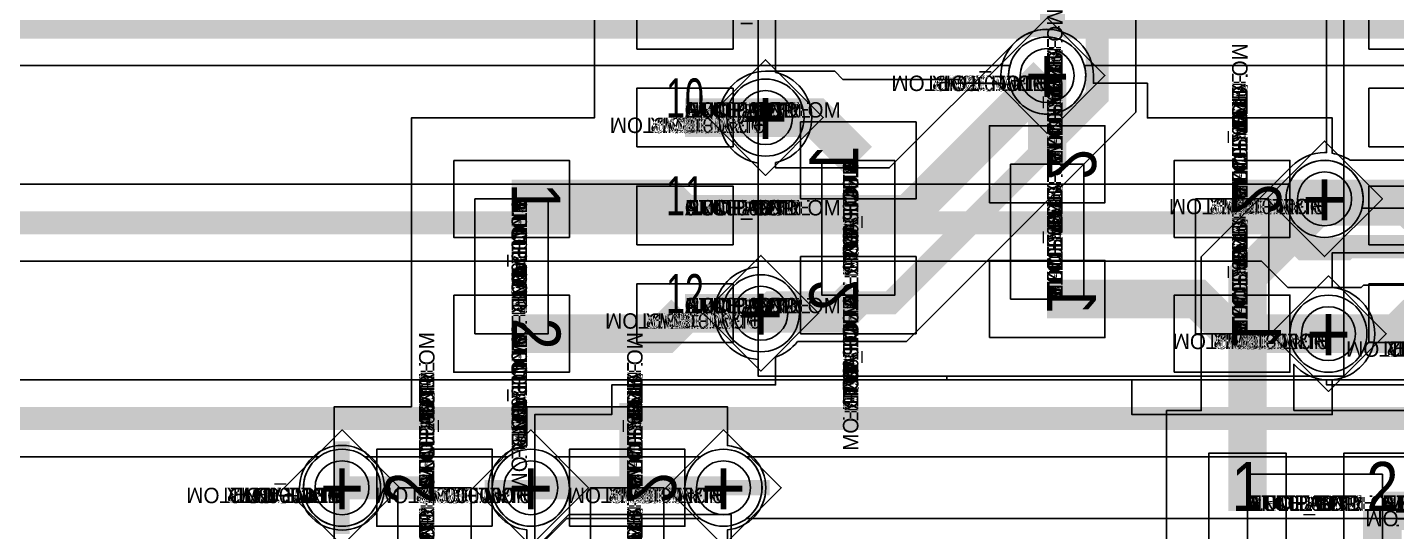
# Model space of a CAD drawing. Extents: x 0 to 323, y 0 to 320.
# Drawn here: x 19.28 to 37.05, y 181.44 to 187.98 of the extents above; entities that cross this region are included whole.
import ezdxf
from ezdxf.enums import TextEntityAlignment as Align

# ---------------------------------------------------------------- set-up
doc = ezdxf.new("R2010")
doc.units = 0
doc.header["$MEASUREMENT"] = 0
doc.layers.get('0').update_dxf_attribs({"linetype": 'CONTINUOUS'})
for name, color, linetype in [('CDN_FIGURES', 7, 'CONTINUOUS'), ('ETCH_BOTTOM', 7, 'CONTINUOUS'), ('ETCH_GND', 3, 'CONTINUOUS'), ('ETCH_INT1', 4, 'CONTINUOUS'), ('ETCH_INT2', 5, 'CONTINUOUS'), ('ETCH_PWR', 6, 'CONTINUOUS'), ('ETCH_TOP', 2, 'CONTINUOUS'), ('MANUFACTURING_NCLEGEND-1-6', 8, 'CONTINUOUS'), ('PACKAGE_GEOMETRY_ASSEMBLY_TOP', 11, 'CONTINUOUS'), ('PACKAGE_GEOMETRY_PIN_NUMBER', 9, 'CONTINUOUS')]:
    doc.layers.add(name, color=color, linetype=linetype)

# ---------------------------------------------------------------- blocks, each defined once
blk = doc.blocks.new('PAD_INFO')
for tag in ['SHAPE_TYPE', 'PAD_HEIGHT', 'PAD_LAYER', 'PAD_TYPE', 'PAD_WIDTH']:
    blk.add_attdef(tag, (0, 0), '', height=0.2)
at = {"flags": 2}
blk.add_attdef('CDN_TYPE', (0, 0), '', height=0.2, dxfattribs=at)
blk = doc.blocks.new('DRILL_INFO')
at = {"flags": 2}
blk.add_attdef('CDN_TYPE', (0, 0), '', height=0.2, dxfattribs=at)
for tag in ['FSHAPE', 'FCHAR', 'DRILL_HEIGHT', 'DIAMETER', 'PLATED', 'DRILL_WIDTH']:
    blk.add_attdef(tag, (0, 0), '', height=0.2)
blk = doc.blocks.new('VIA0700X0300')
at = {"layer": 'ETCH_BOTTOM'}
blk.add_circle((0, 0), 0.35, dxfattribs=at)
at = {"layer": 'ETCH_GND'}
blk.add_circle((0, 0), 0.35, dxfattribs=at)
at = {"layer": 'ETCH_INT1'}
blk.add_circle((0, 0), 0.35, dxfattribs=at)
at = {"layer": 'ETCH_INT2'}
blk.add_circle((0, 0), 0.35, dxfattribs=at)
at = {"layer": 'ETCH_PWR'}
blk.add_circle((0, 0), 0.35, dxfattribs=at)
at = {"layer": 'ETCH_TOP'}
blk.add_circle((0, 0), 0.35, dxfattribs=at)
ref = blk.add_blockref('PAD_INFO', (0, 0))
ref.add_attrib('PAD_LAYER', 'ETCH_TOP', (0, 0), dxfattribs={"height": 0.2})
ref.add_attrib('SHAPE_TYPE', 'NULL', (0, 0), dxfattribs={"height": 0.2})
ref.add_attrib('PAD_TYPE', 'ANTIPAD', (0, 0), dxfattribs={"height": 0.2})
ref.add_attrib('PAD_WIDTH', '0.000000', (0, 0), dxfattribs={"height": 0.2})
ref.add_attrib('PAD_HEIGHT', '0.000000', (0, 0), dxfattribs={"height": 0.2})
ref = blk.add_blockref('PAD_INFO', (0, 0))
ref.add_attrib('PAD_LAYER', 'ETCH_GND', (0, 0), dxfattribs={"height": 0.2})
ref.add_attrib('SHAPE_TYPE', 'NULL', (0, 0), dxfattribs={"height": 0.2})
ref.add_attrib('PAD_TYPE', 'ANTIPAD', (0, 0), dxfattribs={"height": 0.2})
ref.add_attrib('PAD_WIDTH', '0.000000', (0, 0), dxfattribs={"height": 0.2})
ref.add_attrib('PAD_HEIGHT', '0.000000', (0, 0), dxfattribs={"height": 0.2})
ref = blk.add_blockref('PAD_INFO', (0, 0))
ref.add_attrib('PAD_LAYER', 'ETCH_INT1', (0, 0), dxfattribs={"height": 0.2})
ref.add_attrib('SHAPE_TYPE', 'NULL', (0, 0), dxfattribs={"height": 0.2})
ref.add_attrib('PAD_TYPE', 'ANTIPAD', (0, 0), dxfattribs={"height": 0.2})
ref.add_attrib('PAD_WIDTH', '0.000000', (0, 0), dxfattribs={"height": 0.2})
ref.add_attrib('PAD_HEIGHT', '0.000000', (0, 0), dxfattribs={"height": 0.2})
ref = blk.add_blockref('PAD_INFO', (0, 0))
ref.add_attrib('PAD_LAYER', 'ETCH_INT2', (0, 0), dxfattribs={"height": 0.2})
ref.add_attrib('SHAPE_TYPE', 'NULL', (0, 0), dxfattribs={"height": 0.2})
ref.add_attrib('PAD_TYPE', 'ANTIPAD', (0, 0), dxfattribs={"height": 0.2})
ref.add_attrib('PAD_WIDTH', '0.000000', (0, 0), dxfattribs={"height": 0.2})
ref.add_attrib('PAD_HEIGHT', '0.000000', (0, 0), dxfattribs={"height": 0.2})
ref = blk.add_blockref('PAD_INFO', (0, 0))
ref.add_attrib('PAD_LAYER', 'ETCH_PWR', (0, 0), dxfattribs={"height": 0.2})
ref.add_attrib('SHAPE_TYPE', 'NULL', (0, 0), dxfattribs={"height": 0.2})
ref.add_attrib('PAD_TYPE', 'ANTIPAD', (0, 0), dxfattribs={"height": 0.2})
ref.add_attrib('PAD_WIDTH', '0.000000', (0, 0), dxfattribs={"height": 0.2})
ref.add_attrib('PAD_HEIGHT', '0.000000', (0, 0), dxfattribs={"height": 0.2})
ref = blk.add_blockref('PAD_INFO', (0, 0))
ref.add_attrib('PAD_LAYER', 'ETCH_BOTTOM', (0, 0), dxfattribs={"height": 0.2})
ref.add_attrib('SHAPE_TYPE', 'NULL', (0, 0), dxfattribs={"height": 0.2})
ref.add_attrib('PAD_TYPE', 'ANTIPAD', (0, 0), dxfattribs={"height": 0.2})
ref.add_attrib('PAD_WIDTH', '0.000000', (0, 0), dxfattribs={"height": 0.2})
ref.add_attrib('PAD_HEIGHT', '0.000000', (0, 0), dxfattribs={"height": 0.2})
ref = blk.add_blockref('PAD_INFO', (0, 0))
ref.add_attrib('PAD_LAYER', 'ETCH_TOP', (0, 0), dxfattribs={"height": 0.2})
ref.add_attrib('SHAPE_TYPE', 'NULL', (0, 0), dxfattribs={"height": 0.2})
ref.add_attrib('PAD_TYPE', 'THERMAL', (0, 0), dxfattribs={"height": 0.2})
ref.add_attrib('PAD_WIDTH', '0.000000', (0, 0), dxfattribs={"height": 0.2})
ref.add_attrib('PAD_HEIGHT', '0.000000', (0, 0), dxfattribs={"height": 0.2})
ref = blk.add_blockref('PAD_INFO', (0, 0))
ref.add_attrib('PAD_LAYER', 'ETCH_GND', (0, 0), dxfattribs={"height": 0.2})
ref.add_attrib('SHAPE_TYPE', 'NULL', (0, 0), dxfattribs={"height": 0.2})
ref.add_attrib('PAD_TYPE', 'THERMAL', (0, 0), dxfattribs={"height": 0.2})
ref.add_attrib('PAD_WIDTH', '0.000000', (0, 0), dxfattribs={"height": 0.2})
ref.add_attrib('PAD_HEIGHT', '0.000000', (0, 0), dxfattribs={"height": 0.2})
ref = blk.add_blockref('PAD_INFO', (0, 0))
ref.add_attrib('PAD_LAYER', 'ETCH_INT1', (0, 0), dxfattribs={"height": 0.2})
ref.add_attrib('SHAPE_TYPE', 'NULL', (0, 0), dxfattribs={"height": 0.2})
ref.add_attrib('PAD_TYPE', 'THERMAL', (0, 0), dxfattribs={"height": 0.2})
ref.add_attrib('PAD_WIDTH', '0.000000', (0, 0), dxfattribs={"height": 0.2})
ref.add_attrib('PAD_HEIGHT', '0.000000', (0, 0), dxfattribs={"height": 0.2})
ref = blk.add_blockref('PAD_INFO', (0, 0))
ref.add_attrib('PAD_LAYER', 'ETCH_INT2', (0, 0), dxfattribs={"height": 0.2})
ref.add_attrib('SHAPE_TYPE', 'NULL', (0, 0), dxfattribs={"height": 0.2})
ref.add_attrib('PAD_TYPE', 'THERMAL', (0, 0), dxfattribs={"height": 0.2})
ref.add_attrib('PAD_WIDTH', '0.000000', (0, 0), dxfattribs={"height": 0.2})
ref.add_attrib('PAD_HEIGHT', '0.000000', (0, 0), dxfattribs={"height": 0.2})
ref = blk.add_blockref('PAD_INFO', (0, 0))
ref.add_attrib('PAD_LAYER', 'ETCH_PWR', (0, 0), dxfattribs={"height": 0.2})
ref.add_attrib('SHAPE_TYPE', 'NULL', (0, 0), dxfattribs={"height": 0.2})
ref.add_attrib('PAD_TYPE', 'THERMAL', (0, 0), dxfattribs={"height": 0.2})
ref.add_attrib('PAD_WIDTH', '0.000000', (0, 0), dxfattribs={"height": 0.2})
ref.add_attrib('PAD_HEIGHT', '0.000000', (0, 0), dxfattribs={"height": 0.2})
ref = blk.add_blockref('PAD_INFO', (0, 0))
ref.add_attrib('PAD_LAYER', 'ETCH_BOTTOM', (0, 0), dxfattribs={"height": 0.2})
ref.add_attrib('SHAPE_TYPE', 'NULL', (0, 0), dxfattribs={"height": 0.2})
ref.add_attrib('PAD_TYPE', 'THERMAL', (0, 0), dxfattribs={"height": 0.2})
ref.add_attrib('PAD_WIDTH', '0.000000', (0, 0), dxfattribs={"height": 0.2})
ref.add_attrib('PAD_HEIGHT', '0.000000', (0, 0), dxfattribs={"height": 0.2})
ref = blk.add_blockref('PAD_INFO', (0, 0))
ref.add_attrib('PAD_LAYER', 'ETCH_TOP', (0, 0), dxfattribs={"height": 0.2})
ref.add_attrib('SHAPE_TYPE', 'CIRCLE', (0, 0), dxfattribs={"height": 0.2})
ref.add_attrib('PAD_TYPE', 'REGULAR', (0, 0), dxfattribs={"height": 0.2})
ref.add_attrib('PAD_WIDTH', '0.700000', (0, 0), dxfattribs={"height": 0.2})
ref.add_attrib('PAD_HEIGHT', '0.700000', (0, 0), dxfattribs={"height": 0.2})
ref = blk.add_blockref('PAD_INFO', (0, 0))
ref.add_attrib('PAD_LAYER', 'ETCH_GND', (0, 0), dxfattribs={"height": 0.2})
ref.add_attrib('SHAPE_TYPE', 'CIRCLE', (0, 0), dxfattribs={"height": 0.2})
ref.add_attrib('PAD_TYPE', 'REGULAR', (0, 0), dxfattribs={"height": 0.2})
ref.add_attrib('PAD_WIDTH', '0.700000', (0, 0), dxfattribs={"height": 0.2})
ref.add_attrib('PAD_HEIGHT', '0.700000', (0, 0), dxfattribs={"height": 0.2})
ref = blk.add_blockref('PAD_INFO', (0, 0))
ref.add_attrib('PAD_LAYER', 'ETCH_INT1', (0, 0), dxfattribs={"height": 0.2})
ref.add_attrib('SHAPE_TYPE', 'CIRCLE', (0, 0), dxfattribs={"height": 0.2})
ref.add_attrib('PAD_TYPE', 'REGULAR', (0, 0), dxfattribs={"height": 0.2})
ref.add_attrib('PAD_WIDTH', '0.700000', (0, 0), dxfattribs={"height": 0.2})
ref.add_attrib('PAD_HEIGHT', '0.700000', (0, 0), dxfattribs={"height": 0.2})
ref = blk.add_blockref('PAD_INFO', (0, 0))
ref.add_attrib('PAD_LAYER', 'ETCH_INT2', (0, 0), dxfattribs={"height": 0.2})
ref.add_attrib('SHAPE_TYPE', 'CIRCLE', (0, 0), dxfattribs={"height": 0.2})
ref.add_attrib('PAD_TYPE', 'REGULAR', (0, 0), dxfattribs={"height": 0.2})
ref.add_attrib('PAD_WIDTH', '0.700000', (0, 0), dxfattribs={"height": 0.2})
ref.add_attrib('PAD_HEIGHT', '0.700000', (0, 0), dxfattribs={"height": 0.2})
ref = blk.add_blockref('PAD_INFO', (0, 0))
ref.add_attrib('PAD_LAYER', 'ETCH_PWR', (0, 0), dxfattribs={"height": 0.2})
ref.add_attrib('SHAPE_TYPE', 'CIRCLE', (0, 0), dxfattribs={"height": 0.2})
ref.add_attrib('PAD_TYPE', 'REGULAR', (0, 0), dxfattribs={"height": 0.2})
ref.add_attrib('PAD_WIDTH', '0.700000', (0, 0), dxfattribs={"height": 0.2})
ref.add_attrib('PAD_HEIGHT', '0.700000', (0, 0), dxfattribs={"height": 0.2})
ref = blk.add_blockref('PAD_INFO', (0, 0))
ref.add_attrib('PAD_LAYER', 'ETCH_BOTTOM', (0, 0), dxfattribs={"height": 0.2})
ref.add_attrib('SHAPE_TYPE', 'CIRCLE', (0, 0), dxfattribs={"height": 0.2})
ref.add_attrib('PAD_TYPE', 'REGULAR', (0, 0), dxfattribs={"height": 0.2})
ref.add_attrib('PAD_WIDTH', '0.700000', (0, 0), dxfattribs={"height": 0.2})
ref.add_attrib('PAD_HEIGHT', '0.700000', (0, 0), dxfattribs={"height": 0.2})
ref = blk.add_blockref('DRILL_INFO', (0, 0))
ref.add_attrib('DIAMETER', '0.300000', (0, 0), dxfattribs={"height": 0.2})
ref.add_attrib('PLATED', 'PLATED', (0, 0), dxfattribs={"height": 0.2})
ref.add_attrib('FSHAPE', 'DIAMOND', (0, 0), dxfattribs={"height": 0.2})
ref.add_attrib('FCHAR', '+', (0, 0), dxfattribs={"height": 0.2})
ref.add_attrib('DRILL_WIDTH', '1.500000', (0, 0), dxfattribs={"height": 0.2})
ref.add_attrib('DRILL_HEIGHT', '1.500000', (0, 0), dxfattribs={"height": 0.2})
for tag in ['CDN_TYPE', 'PIN']:
    blk.add_attdef(tag, (0, 0), '', height=0.2)
at = {"flags": 2}
for tag in ['PSTKNAME', 'BBV']:
    blk.add_attdef(tag, (0, 0), '', height=0.2, dxfattribs=at)
blk = doc.blocks.new('FIGURE_DIAMOND')
at = {"layer": 'CDN_FIGURES'}
blk.add_lwpolyline([(-0.5, 0), (0, 0.5), (0.5, 0), (0, -0.5)], close=True, dxfattribs=at)
blk = doc.blocks.new('RC1000X1500TS')
at = {"layer": 'ETCH_TOP'}
blk.add_lwpolyline([(-0.5, -0.75), (-0.5, 0.75), (0.5, 0.75), (0.5, -0.75)], close=True, dxfattribs=at)
ref = blk.add_blockref('PAD_INFO', (0, 0))
ref.add_attrib('PAD_LAYER', 'ETCH_TOP', (0, 0), dxfattribs={"height": 0.2})
ref.add_attrib('SHAPE_TYPE', 'NULL', (0, 0), dxfattribs={"height": 0.2})
ref.add_attrib('PAD_TYPE', 'ANTIPAD', (0, 0), dxfattribs={"height": 0.2})
ref.add_attrib('PAD_WIDTH', '0.000000', (0, 0), dxfattribs={"height": 0.2})
ref.add_attrib('PAD_HEIGHT', '0.000000', (0, 0), dxfattribs={"height": 0.2})
ref = blk.add_blockref('PAD_INFO', (0, 0))
ref.add_attrib('PAD_LAYER', 'ETCH_GND', (0, 0), dxfattribs={"height": 0.2})
ref.add_attrib('SHAPE_TYPE', 'NULL', (0, 0), dxfattribs={"height": 0.2})
ref.add_attrib('PAD_TYPE', 'ANTIPAD', (0, 0), dxfattribs={"height": 0.2})
ref.add_attrib('PAD_WIDTH', '0.000000', (0, 0), dxfattribs={"height": 0.2})
ref.add_attrib('PAD_HEIGHT', '0.000000', (0, 0), dxfattribs={"height": 0.2})
ref = blk.add_blockref('PAD_INFO', (0, 0))
ref.add_attrib('PAD_LAYER', 'ETCH_INT1', (0, 0), dxfattribs={"height": 0.2})
ref.add_attrib('SHAPE_TYPE', 'NULL', (0, 0), dxfattribs={"height": 0.2})
ref.add_attrib('PAD_TYPE', 'ANTIPAD', (0, 0), dxfattribs={"height": 0.2})
ref.add_attrib('PAD_WIDTH', '0.000000', (0, 0), dxfattribs={"height": 0.2})
ref.add_attrib('PAD_HEIGHT', '0.000000', (0, 0), dxfattribs={"height": 0.2})
ref = blk.add_blockref('PAD_INFO', (0, 0))
ref.add_attrib('PAD_LAYER', 'ETCH_INT2', (0, 0), dxfattribs={"height": 0.2})
ref.add_attrib('SHAPE_TYPE', 'NULL', (0, 0), dxfattribs={"height": 0.2})
ref.add_attrib('PAD_TYPE', 'ANTIPAD', (0, 0), dxfattribs={"height": 0.2})
ref.add_attrib('PAD_WIDTH', '0.000000', (0, 0), dxfattribs={"height": 0.2})
ref.add_attrib('PAD_HEIGHT', '0.000000', (0, 0), dxfattribs={"height": 0.2})
ref = blk.add_blockref('PAD_INFO', (0, 0))
ref.add_attrib('PAD_LAYER', 'ETCH_PWR', (0, 0), dxfattribs={"height": 0.2})
ref.add_attrib('SHAPE_TYPE', 'NULL', (0, 0), dxfattribs={"height": 0.2})
ref.add_attrib('PAD_TYPE', 'ANTIPAD', (0, 0), dxfattribs={"height": 0.2})
ref.add_attrib('PAD_WIDTH', '0.000000', (0, 0), dxfattribs={"height": 0.2})
ref.add_attrib('PAD_HEIGHT', '0.000000', (0, 0), dxfattribs={"height": 0.2})
ref = blk.add_blockref('PAD_INFO', (0, 0))
ref.add_attrib('PAD_LAYER', 'ETCH_BOTTOM', (0, 0), dxfattribs={"height": 0.2})
ref.add_attrib('SHAPE_TYPE', 'NULL', (0, 0), dxfattribs={"height": 0.2})
ref.add_attrib('PAD_TYPE', 'ANTIPAD', (0, 0), dxfattribs={"height": 0.2})
ref.add_attrib('PAD_WIDTH', '0.000000', (0, 0), dxfattribs={"height": 0.2})
ref.add_attrib('PAD_HEIGHT', '0.000000', (0, 0), dxfattribs={"height": 0.2})
ref = blk.add_blockref('PAD_INFO', (0, 0))
ref.add_attrib('PAD_LAYER', 'ETCH_TOP', (0, 0), dxfattribs={"height": 0.2})
ref.add_attrib('SHAPE_TYPE', 'NULL', (0, 0), dxfattribs={"height": 0.2})
ref.add_attrib('PAD_TYPE', 'THERMAL', (0, 0), dxfattribs={"height": 0.2})
ref.add_attrib('PAD_WIDTH', '0.000000', (0, 0), dxfattribs={"height": 0.2})
ref.add_attrib('PAD_HEIGHT', '0.000000', (0, 0), dxfattribs={"height": 0.2})
ref = blk.add_blockref('PAD_INFO', (0, 0))
ref.add_attrib('PAD_LAYER', 'ETCH_GND', (0, 0), dxfattribs={"height": 0.2})
ref.add_attrib('SHAPE_TYPE', 'NULL', (0, 0), dxfattribs={"height": 0.2})
ref.add_attrib('PAD_TYPE', 'THERMAL', (0, 0), dxfattribs={"height": 0.2})
ref.add_attrib('PAD_WIDTH', '0.000000', (0, 0), dxfattribs={"height": 0.2})
ref.add_attrib('PAD_HEIGHT', '0.000000', (0, 0), dxfattribs={"height": 0.2})
ref = blk.add_blockref('PAD_INFO', (0, 0))
ref.add_attrib('PAD_LAYER', 'ETCH_INT1', (0, 0), dxfattribs={"height": 0.2})
ref.add_attrib('SHAPE_TYPE', 'NULL', (0, 0), dxfattribs={"height": 0.2})
ref.add_attrib('PAD_TYPE', 'THERMAL', (0, 0), dxfattribs={"height": 0.2})
ref.add_attrib('PAD_WIDTH', '0.000000', (0, 0), dxfattribs={"height": 0.2})
ref.add_attrib('PAD_HEIGHT', '0.000000', (0, 0), dxfattribs={"height": 0.2})
ref = blk.add_blockref('PAD_INFO', (0, 0))
ref.add_attrib('PAD_LAYER', 'ETCH_INT2', (0, 0), dxfattribs={"height": 0.2})
ref.add_attrib('SHAPE_TYPE', 'NULL', (0, 0), dxfattribs={"height": 0.2})
ref.add_attrib('PAD_TYPE', 'THERMAL', (0, 0), dxfattribs={"height": 0.2})
ref.add_attrib('PAD_WIDTH', '0.000000', (0, 0), dxfattribs={"height": 0.2})
ref.add_attrib('PAD_HEIGHT', '0.000000', (0, 0), dxfattribs={"height": 0.2})
ref = blk.add_blockref('PAD_INFO', (0, 0))
ref.add_attrib('PAD_LAYER', 'ETCH_PWR', (0, 0), dxfattribs={"height": 0.2})
ref.add_attrib('SHAPE_TYPE', 'NULL', (0, 0), dxfattribs={"height": 0.2})
ref.add_attrib('PAD_TYPE', 'THERMAL', (0, 0), dxfattribs={"height": 0.2})
ref.add_attrib('PAD_WIDTH', '0.000000', (0, 0), dxfattribs={"height": 0.2})
ref.add_attrib('PAD_HEIGHT', '0.000000', (0, 0), dxfattribs={"height": 0.2})
ref = blk.add_blockref('PAD_INFO', (0, 0))
ref.add_attrib('PAD_LAYER', 'ETCH_BOTTOM', (0, 0), dxfattribs={"height": 0.2})
ref.add_attrib('SHAPE_TYPE', 'NULL', (0, 0), dxfattribs={"height": 0.2})
ref.add_attrib('PAD_TYPE', 'THERMAL', (0, 0), dxfattribs={"height": 0.2})
ref.add_attrib('PAD_WIDTH', '0.000000', (0, 0), dxfattribs={"height": 0.2})
ref.add_attrib('PAD_HEIGHT', '0.000000', (0, 0), dxfattribs={"height": 0.2})
ref = blk.add_blockref('PAD_INFO', (0, 0))
ref.add_attrib('PAD_LAYER', 'ETCH_GND', (0, 0), dxfattribs={"height": 0.2})
ref.add_attrib('SHAPE_TYPE', 'NULL', (0, 0), dxfattribs={"height": 0.2})
ref.add_attrib('PAD_TYPE', 'REGULAR', (0, 0), dxfattribs={"height": 0.2})
ref.add_attrib('PAD_WIDTH', '0.000000', (0, 0), dxfattribs={"height": 0.2})
ref.add_attrib('PAD_HEIGHT', '0.000000', (0, 0), dxfattribs={"height": 0.2})
ref = blk.add_blockref('PAD_INFO', (0, 0))
ref.add_attrib('PAD_LAYER', 'ETCH_INT1', (0, 0), dxfattribs={"height": 0.2})
ref.add_attrib('SHAPE_TYPE', 'NULL', (0, 0), dxfattribs={"height": 0.2})
ref.add_attrib('PAD_TYPE', 'REGULAR', (0, 0), dxfattribs={"height": 0.2})
ref.add_attrib('PAD_WIDTH', '0.000000', (0, 0), dxfattribs={"height": 0.2})
ref.add_attrib('PAD_HEIGHT', '0.000000', (0, 0), dxfattribs={"height": 0.2})
ref = blk.add_blockref('PAD_INFO', (0, 0))
ref.add_attrib('PAD_LAYER', 'ETCH_INT2', (0, 0), dxfattribs={"height": 0.2})
ref.add_attrib('SHAPE_TYPE', 'NULL', (0, 0), dxfattribs={"height": 0.2})
ref.add_attrib('PAD_TYPE', 'REGULAR', (0, 0), dxfattribs={"height": 0.2})
ref.add_attrib('PAD_WIDTH', '0.000000', (0, 0), dxfattribs={"height": 0.2})
ref.add_attrib('PAD_HEIGHT', '0.000000', (0, 0), dxfattribs={"height": 0.2})
ref = blk.add_blockref('PAD_INFO', (0, 0))
ref.add_attrib('PAD_LAYER', 'ETCH_PWR', (0, 0), dxfattribs={"height": 0.2})
ref.add_attrib('SHAPE_TYPE', 'NULL', (0, 0), dxfattribs={"height": 0.2})
ref.add_attrib('PAD_TYPE', 'REGULAR', (0, 0), dxfattribs={"height": 0.2})
ref.add_attrib('PAD_WIDTH', '0.000000', (0, 0), dxfattribs={"height": 0.2})
ref.add_attrib('PAD_HEIGHT', '0.000000', (0, 0), dxfattribs={"height": 0.2})
ref = blk.add_blockref('PAD_INFO', (0, 0))
ref.add_attrib('PAD_LAYER', 'ETCH_BOTTOM', (0, 0), dxfattribs={"height": 0.2})
ref.add_attrib('SHAPE_TYPE', 'NULL', (0, 0), dxfattribs={"height": 0.2})
ref.add_attrib('PAD_TYPE', 'REGULAR', (0, 0), dxfattribs={"height": 0.2})
ref.add_attrib('PAD_WIDTH', '0.000000', (0, 0), dxfattribs={"height": 0.2})
ref.add_attrib('PAD_HEIGHT', '0.000000', (0, 0), dxfattribs={"height": 0.2})
ref = blk.add_blockref('DRILL_INFO', (0, 0))
ref.add_attrib('DIAMETER', '0.000000', (0, 0), dxfattribs={"height": 0.2})
ref.add_attrib('PLATED', 'PLATED', (0, 0), dxfattribs={"height": 0.2})
ref.add_attrib('FSHAPE', 'NULL', (0, 0), dxfattribs={"height": 0.2})
ref.add_attrib('DRILL_WIDTH', '0.000000', (0, 0), dxfattribs={"height": 0.2})
ref.add_attrib('DRILL_HEIGHT', '0.000000', (0, 0), dxfattribs={"height": 0.2})
ref = blk.add_blockref('PAD_INFO', (0, 0))
ref.add_attrib('PAD_LAYER', 'ETCH_TOP', (0, 0), dxfattribs={"height": 0.2})
ref.add_attrib('SHAPE_TYPE', 'RECTANGLE', (0, 0), dxfattribs={"height": 0.2})
ref.add_attrib('PAD_TYPE', 'REGULAR', (0, 0), dxfattribs={"height": 0.2})
ref.add_attrib('PAD_WIDTH', '1.000000', (0, 0), dxfattribs={"height": 0.2})
ref.add_attrib('PAD_HEIGHT', '1.500000', (0, 0), dxfattribs={"height": 0.2})
for tag in ['CDN_TYPE', 'PIN']:
    blk.add_attdef(tag, (0, 0), '', height=0.2)
at = {"flags": 2}
for tag in ['PSTKNAME', 'BBV']:
    blk.add_attdef(tag, (0, 0), '', height=0.2, dxfattribs=at)
blk = doc.blocks.new('F56')
at = {"layer": 'PACKAGE_GEOMETRY_ASSEMBLY_TOP'}
blk.add_lwpolyline([(0, -0.475), (1.75, -0.475), (1.75, 0.475), (0, 0.475)], close=True, dxfattribs=at)
at = {"layer": 'ETCH_TOP'}
ref = blk.add_blockref('RC1000X1500TS', (0, 0), dxfattribs=at)
ref.add_attrib('CDN_TYPE', 'PIN', (0, 0), dxfattribs={"height": 0.2})
ref.add_attrib('PIN', '1', (0, 0), dxfattribs={"height": 0.2})
ref = blk.add_blockref('RC1000X1500TS', (1.75, 0), dxfattribs=at)
ref.add_attrib('CDN_TYPE', 'PIN', (0, 0), dxfattribs={"height": 0.2})
ref.add_attrib('PIN', '2', (0, 0), dxfattribs={"height": 0.2})
at = {"flags": 2}
for tag in ['SYMBOL_TYPE', 'CDN_TYPE', 'REFDES']:
    blk.add_attdef(tag, (0, 0), '', height=0.2, dxfattribs=at)
blk = doc.blocks.new('RC1250X0760TS')
at = {"layer": 'ETCH_TOP'}
blk.add_lwpolyline([(-0.625, -0.38), (-0.625, 0.38), (0.625, 0.38), (0.625, -0.38)], close=True, dxfattribs=at)
ref = blk.add_blockref('PAD_INFO', (0, 0))
ref.add_attrib('PAD_LAYER', 'ETCH_TOP', (0, 0), dxfattribs={"height": 0.2})
ref.add_attrib('SHAPE_TYPE', 'NULL', (0, 0), dxfattribs={"height": 0.2})
ref.add_attrib('PAD_TYPE', 'ANTIPAD', (0, 0), dxfattribs={"height": 0.2})
ref.add_attrib('PAD_WIDTH', '0.000000', (0, 0), dxfattribs={"height": 0.2})
ref.add_attrib('PAD_HEIGHT', '0.000000', (0, 0), dxfattribs={"height": 0.2})
ref = blk.add_blockref('PAD_INFO', (0, 0))
ref.add_attrib('PAD_LAYER', 'ETCH_GND', (0, 0), dxfattribs={"height": 0.2})
ref.add_attrib('SHAPE_TYPE', 'NULL', (0, 0), dxfattribs={"height": 0.2})
ref.add_attrib('PAD_TYPE', 'ANTIPAD', (0, 0), dxfattribs={"height": 0.2})
ref.add_attrib('PAD_WIDTH', '0.000000', (0, 0), dxfattribs={"height": 0.2})
ref.add_attrib('PAD_HEIGHT', '0.000000', (0, 0), dxfattribs={"height": 0.2})
ref = blk.add_blockref('PAD_INFO', (0, 0))
ref.add_attrib('PAD_LAYER', 'ETCH_INT1', (0, 0), dxfattribs={"height": 0.2})
ref.add_attrib('SHAPE_TYPE', 'NULL', (0, 0), dxfattribs={"height": 0.2})
ref.add_attrib('PAD_TYPE', 'ANTIPAD', (0, 0), dxfattribs={"height": 0.2})
ref.add_attrib('PAD_WIDTH', '0.000000', (0, 0), dxfattribs={"height": 0.2})
ref.add_attrib('PAD_HEIGHT', '0.000000', (0, 0), dxfattribs={"height": 0.2})
ref = blk.add_blockref('PAD_INFO', (0, 0))
ref.add_attrib('PAD_LAYER', 'ETCH_INT2', (0, 0), dxfattribs={"height": 0.2})
ref.add_attrib('SHAPE_TYPE', 'NULL', (0, 0), dxfattribs={"height": 0.2})
ref.add_attrib('PAD_TYPE', 'ANTIPAD', (0, 0), dxfattribs={"height": 0.2})
ref.add_attrib('PAD_WIDTH', '0.000000', (0, 0), dxfattribs={"height": 0.2})
ref.add_attrib('PAD_HEIGHT', '0.000000', (0, 0), dxfattribs={"height": 0.2})
ref = blk.add_blockref('PAD_INFO', (0, 0))
ref.add_attrib('PAD_LAYER', 'ETCH_PWR', (0, 0), dxfattribs={"height": 0.2})
ref.add_attrib('SHAPE_TYPE', 'NULL', (0, 0), dxfattribs={"height": 0.2})
ref.add_attrib('PAD_TYPE', 'ANTIPAD', (0, 0), dxfattribs={"height": 0.2})
ref.add_attrib('PAD_WIDTH', '0.000000', (0, 0), dxfattribs={"height": 0.2})
ref.add_attrib('PAD_HEIGHT', '0.000000', (0, 0), dxfattribs={"height": 0.2})
ref = blk.add_blockref('PAD_INFO', (0, 0))
ref.add_attrib('PAD_LAYER', 'ETCH_BOTTOM', (0, 0), dxfattribs={"height": 0.2})
ref.add_attrib('SHAPE_TYPE', 'NULL', (0, 0), dxfattribs={"height": 0.2})
ref.add_attrib('PAD_TYPE', 'ANTIPAD', (0, 0), dxfattribs={"height": 0.2})
ref.add_attrib('PAD_WIDTH', '0.000000', (0, 0), dxfattribs={"height": 0.2})
ref.add_attrib('PAD_HEIGHT', '0.000000', (0, 0), dxfattribs={"height": 0.2})
ref = blk.add_blockref('PAD_INFO', (0, 0))
ref.add_attrib('PAD_LAYER', 'ETCH_TOP', (0, 0), dxfattribs={"height": 0.2})
ref.add_attrib('SHAPE_TYPE', 'NULL', (0, 0), dxfattribs={"height": 0.2})
ref.add_attrib('PAD_TYPE', 'THERMAL', (0, 0), dxfattribs={"height": 0.2})
ref.add_attrib('PAD_WIDTH', '0.000000', (0, 0), dxfattribs={"height": 0.2})
ref.add_attrib('PAD_HEIGHT', '0.000000', (0, 0), dxfattribs={"height": 0.2})
ref = blk.add_blockref('PAD_INFO', (0, 0))
ref.add_attrib('PAD_LAYER', 'ETCH_GND', (0, 0), dxfattribs={"height": 0.2})
ref.add_attrib('SHAPE_TYPE', 'NULL', (0, 0), dxfattribs={"height": 0.2})
ref.add_attrib('PAD_TYPE', 'THERMAL', (0, 0), dxfattribs={"height": 0.2})
ref.add_attrib('PAD_WIDTH', '0.000000', (0, 0), dxfattribs={"height": 0.2})
ref.add_attrib('PAD_HEIGHT', '0.000000', (0, 0), dxfattribs={"height": 0.2})
ref = blk.add_blockref('PAD_INFO', (0, 0))
ref.add_attrib('PAD_LAYER', 'ETCH_INT1', (0, 0), dxfattribs={"height": 0.2})
ref.add_attrib('SHAPE_TYPE', 'NULL', (0, 0), dxfattribs={"height": 0.2})
ref.add_attrib('PAD_TYPE', 'THERMAL', (0, 0), dxfattribs={"height": 0.2})
ref.add_attrib('PAD_WIDTH', '0.000000', (0, 0), dxfattribs={"height": 0.2})
ref.add_attrib('PAD_HEIGHT', '0.000000', (0, 0), dxfattribs={"height": 0.2})
ref = blk.add_blockref('PAD_INFO', (0, 0))
ref.add_attrib('PAD_LAYER', 'ETCH_INT2', (0, 0), dxfattribs={"height": 0.2})
ref.add_attrib('SHAPE_TYPE', 'NULL', (0, 0), dxfattribs={"height": 0.2})
ref.add_attrib('PAD_TYPE', 'THERMAL', (0, 0), dxfattribs={"height": 0.2})
ref.add_attrib('PAD_WIDTH', '0.000000', (0, 0), dxfattribs={"height": 0.2})
ref.add_attrib('PAD_HEIGHT', '0.000000', (0, 0), dxfattribs={"height": 0.2})
ref = blk.add_blockref('PAD_INFO', (0, 0))
ref.add_attrib('PAD_LAYER', 'ETCH_PWR', (0, 0), dxfattribs={"height": 0.2})
ref.add_attrib('SHAPE_TYPE', 'NULL', (0, 0), dxfattribs={"height": 0.2})
ref.add_attrib('PAD_TYPE', 'THERMAL', (0, 0), dxfattribs={"height": 0.2})
ref.add_attrib('PAD_WIDTH', '0.000000', (0, 0), dxfattribs={"height": 0.2})
ref.add_attrib('PAD_HEIGHT', '0.000000', (0, 0), dxfattribs={"height": 0.2})
ref = blk.add_blockref('PAD_INFO', (0, 0))
ref.add_attrib('PAD_LAYER', 'ETCH_BOTTOM', (0, 0), dxfattribs={"height": 0.2})
ref.add_attrib('SHAPE_TYPE', 'NULL', (0, 0), dxfattribs={"height": 0.2})
ref.add_attrib('PAD_TYPE', 'THERMAL', (0, 0), dxfattribs={"height": 0.2})
ref.add_attrib('PAD_WIDTH', '0.000000', (0, 0), dxfattribs={"height": 0.2})
ref.add_attrib('PAD_HEIGHT', '0.000000', (0, 0), dxfattribs={"height": 0.2})
ref = blk.add_blockref('PAD_INFO', (0, 0))
ref.add_attrib('PAD_LAYER', 'ETCH_TOP', (0, 0), dxfattribs={"height": 0.2})
ref.add_attrib('SHAPE_TYPE', 'RECTANGLE', (0, 0), dxfattribs={"height": 0.2})
ref.add_attrib('PAD_TYPE', 'REGULAR', (0, 0), dxfattribs={"height": 0.2})
ref.add_attrib('PAD_WIDTH', '1.250000', (0, 0), dxfattribs={"height": 0.2})
ref.add_attrib('PAD_HEIGHT', '0.760000', (0, 0), dxfattribs={"height": 0.2})
ref = blk.add_blockref('PAD_INFO', (0, 0))
ref.add_attrib('PAD_LAYER', 'ETCH_GND', (0, 0), dxfattribs={"height": 0.2})
ref.add_attrib('SHAPE_TYPE', 'NULL', (0, 0), dxfattribs={"height": 0.2})
ref.add_attrib('PAD_TYPE', 'REGULAR', (0, 0), dxfattribs={"height": 0.2})
ref.add_attrib('PAD_WIDTH', '0.000000', (0, 0), dxfattribs={"height": 0.2})
ref.add_attrib('PAD_HEIGHT', '0.000000', (0, 0), dxfattribs={"height": 0.2})
ref = blk.add_blockref('PAD_INFO', (0, 0))
ref.add_attrib('PAD_LAYER', 'ETCH_INT1', (0, 0), dxfattribs={"height": 0.2})
ref.add_attrib('SHAPE_TYPE', 'NULL', (0, 0), dxfattribs={"height": 0.2})
ref.add_attrib('PAD_TYPE', 'REGULAR', (0, 0), dxfattribs={"height": 0.2})
ref.add_attrib('PAD_WIDTH', '0.000000', (0, 0), dxfattribs={"height": 0.2})
ref.add_attrib('PAD_HEIGHT', '0.000000', (0, 0), dxfattribs={"height": 0.2})
ref = blk.add_blockref('PAD_INFO', (0, 0))
ref.add_attrib('PAD_LAYER', 'ETCH_INT2', (0, 0), dxfattribs={"height": 0.2})
ref.add_attrib('SHAPE_TYPE', 'NULL', (0, 0), dxfattribs={"height": 0.2})
ref.add_attrib('PAD_TYPE', 'REGULAR', (0, 0), dxfattribs={"height": 0.2})
ref.add_attrib('PAD_WIDTH', '0.000000', (0, 0), dxfattribs={"height": 0.2})
ref.add_attrib('PAD_HEIGHT', '0.000000', (0, 0), dxfattribs={"height": 0.2})
ref = blk.add_blockref('PAD_INFO', (0, 0))
ref.add_attrib('PAD_LAYER', 'ETCH_PWR', (0, 0), dxfattribs={"height": 0.2})
ref.add_attrib('SHAPE_TYPE', 'NULL', (0, 0), dxfattribs={"height": 0.2})
ref.add_attrib('PAD_TYPE', 'REGULAR', (0, 0), dxfattribs={"height": 0.2})
ref.add_attrib('PAD_WIDTH', '0.000000', (0, 0), dxfattribs={"height": 0.2})
ref.add_attrib('PAD_HEIGHT', '0.000000', (0, 0), dxfattribs={"height": 0.2})
ref = blk.add_blockref('PAD_INFO', (0, 0))
ref.add_attrib('PAD_LAYER', 'ETCH_BOTTOM', (0, 0), dxfattribs={"height": 0.2})
ref.add_attrib('SHAPE_TYPE', 'NULL', (0, 0), dxfattribs={"height": 0.2})
ref.add_attrib('PAD_TYPE', 'REGULAR', (0, 0), dxfattribs={"height": 0.2})
ref.add_attrib('PAD_WIDTH', '0.000000', (0, 0), dxfattribs={"height": 0.2})
ref.add_attrib('PAD_HEIGHT', '0.000000', (0, 0), dxfattribs={"height": 0.2})
ref = blk.add_blockref('DRILL_INFO', (0, 0))
ref.add_attrib('DIAMETER', '0.000000', (0, 0), dxfattribs={"height": 0.2})
ref.add_attrib('PLATED', 'PLATED', (0, 0), dxfattribs={"height": 0.2})
ref.add_attrib('FSHAPE', 'NULL', (0, 0), dxfattribs={"height": 0.2})
ref.add_attrib('DRILL_WIDTH', '0.000000', (0, 0), dxfattribs={"height": 0.2})
ref.add_attrib('DRILL_HEIGHT', '0.000000', (0, 0), dxfattribs={"height": 0.2})
for tag in ['CDN_TYPE', 'PIN']:
    blk.add_attdef(tag, (0, 0), '', height=0.2)
at = {"flags": 2}
for tag in ['PSTKNAME', 'BBV']:
    blk.add_attdef(tag, (0, 0), '', height=0.2, dxfattribs=at)
blk = doc.blocks.new('SO-24W')
at = {"layer": 'PACKAGE_GEOMETRY_ASSEMBLY_TOP'}
blk.add_lwpolyline([(-3.8, -7.8), (3.8, -7.8), (3.8, 7.8), (-3.8, 7.8)], close=True, dxfattribs=at)
at = {"layer": 'ETCH_TOP'}
for p in [(-4.75, -6.985), (4.75, -6.985)]:
    blk.add_blockref('RC1250X0760TS', p, dxfattribs=at)
ref = blk.add_blockref('RC1250X0760TS', (-4.75, -4.445), dxfattribs=at)
ref.add_attrib('CDN_TYPE', 'PIN', (0, 0), dxfattribs={"height": 0.2})
ref.add_attrib('PIN', '10', (0, 0), dxfattribs={"height": 0.2})
ref = blk.add_blockref('RC1250X0760TS', (-4.75, -3.175), dxfattribs=at)
ref.add_attrib('CDN_TYPE', 'PIN', (0, 0), dxfattribs={"height": 0.2})
ref.add_attrib('PIN', '9', (0, 0), dxfattribs={"height": 0.2})
ref = blk.add_blockref('RC1250X0760TS', (-4.75, -5.715), dxfattribs=at)
ref.add_attrib('CDN_TYPE', 'PIN', (0, 0), dxfattribs={"height": 0.2})
ref.add_attrib('PIN', '11', (0, 0), dxfattribs={"height": 0.2})
ref = blk.add_blockref('RC1250X0760TS', (4.75, -3.175), dxfattribs=at)
ref.add_attrib('CDN_TYPE', 'PIN', (0, 0), dxfattribs={"height": 0.2})
ref.add_attrib('PIN', '16', (0, 0), dxfattribs={"height": 0.2})
ref = blk.add_blockref('RC1250X0760TS', (4.75, -4.445), dxfattribs=at)
ref.add_attrib('CDN_TYPE', 'PIN', (0, 0), dxfattribs={"height": 0.2})
ref.add_attrib('PIN', '15', (0, 0), dxfattribs={"height": 0.2})
ref = blk.add_blockref('RC1250X0760TS', (4.75, -5.715), dxfattribs=at)
ref.add_attrib('CDN_TYPE', 'PIN', (0, 0), dxfattribs={"height": 0.2})
ref.add_attrib('PIN', '14', (0, 0), dxfattribs={"height": 0.2})
at = {"flags": 2}
for tag in ['SYMBOL_TYPE', 'CDN_TYPE', 'REFDES']:
    blk.add_attdef(tag, (0, 0), '', height=0.2, dxfattribs=at)

msp = doc.modelspace()

# ---------------------------------------------------------------- linework, layer by layer
at = {"layer": 'ETCH_BOTTOM'}
for points, format in [([(38.263, 185.055), (36.213, 185.055), (36.213, 184.603, -0.919724), (36.213, 183.407), (36.213, 182.955), (33.613, 182.955), (33.613, 183.405), (31.213, 183.405), (31.213, 183.455), (28.763, 183.455), (28.763, 183.671, -0.943127), (28.763, 184.87), (28.763, 186.218, -0.923432), (28.858, 187.411), (29.756, 187.411), (29.861, 187.306), (31.363, 187.306), (31.363, 187.256), (31.913, 187.256), (31.913, 187.355, -1), (33.113, 187.355), (33.113, 187.256), (33.813, 187.256), (33.813, 186.806), (36.213, 186.806), (36.213, 186.347, -0.104897), (36.444, 186.256), (38.263, 186.256)], "xyb"), ([(32.513, 186.205, 0.5, 0.5, 0), (32.513, 187.355, 0.5, 0.5, 0)], "xyseb"), ([(28.858, 186.81, 0.5, 0.5, 0), (29.508, 186.81, 0.5, 0.5, 0), (30.063, 186.255, 0.5, 0.5, 0)], "xyseb"), ([(34.913, 185.755, 0.5, 0.5, 0), (36.113, 185.755, 0.5, 0.5, 0)], "xyseb"), ([(39.563, 185.655, 0.5, 0.5, 0), (36.213, 185.655, 0.5, 0.5, 0), (36.113, 185.755, 0.5, 0.5, 0)], "xyseb"), ([(28.798, 184.27, 0.5, 0.5, 0), (29.828, 184.27, 0.5, 0.5, 0), (30.063, 184.505, 0.5, 0.5, 0)], "xyseb"), ([(32.513, 184.455, 0.5, 0.5, 0), (34.463, 184.455, 0.5, 0.5, 0), (34.913, 184.005, 0.5, 0.5, 0)], "xyseb"), ([(34.913, 184.005, 0.5, 0.5, 0), (36.163, 184.005, 0.5, 0.5, 0)], "xyseb"), ([(27.063, 182.005, 0.2, 0.2, 0), (27.063, 183.106, 0.2, 0.2, 0)], "xyseb"), ([(23.363, 182.005, 0.2, 0.2, 0), (23.363, 182.606, 0.2, 0.2, 0)], "xyseb"), ([(27.063, 182.005, 0.3, 0.3, 0), (25.813, 182.005, 0.3, 0.3, 0)], "xyseb"), ([(27.063, 182.005, 0.3, 0.3, 0), (28.313, 182.005, 0.3, 0.3, 0)], "xyseb"), ([(23.363, 181.405, 0.2, 0.2, 0), (23.363, 182.005, 0.2, 0.2, 0)], "xyseb"), ([(25.212, 182.005, 0.2, 0.2, 0), (25.813, 182.005, 0.2, 0.2, 0)], "xyseb"), ([(28.313, 182.005, 0.2, 0.2, 0), (28.913, 182.005, 0.2, 0.2, 0)], "xyseb")]:
    msp.add_lwpolyline(points, format=format, dxfattribs=at)
for points in [[(25.863, 175.455), (23.263, 175.455), (23.263, 176.155), (23.113, 176.155, -1), (23.113, 177.356), (23.263, 177.356), (23.263, 177.655), (23.113, 177.655, -1), (23.113, 178.856), (23.263, 178.856), (23.263, 179.306), (25.696, 179.306, -0.564816), (25.763, 180.245), (25.763, 181.458, -0.912717), (25.763, 182.553), (25.763, 183.056), (28.363, 183.056), (28.363, 182.553, -0.912717), (28.363, 181.458), (28.363, 179.205), (25.863, 179.205)], [(23.913, 182.005, 1), (22.813, 182.005, 1)]]:
    msp.add_lwpolyline(points, format="xyb", close=True, dxfattribs=at)
at = {"layer": 'ETCH_GND'}
for points in [[(33.013, 187.355, 1), (32.013, 187.355, 1)], [(29.358, 186.81, 1), (28.358, 186.81, 1)], [(36.613, 185.755, 1), (35.613, 185.755, 1)], [(29.298, 184.27, 1), (28.298, 184.27, 1)], [(36.663, 184.005, 1), (35.663, 184.005, 1)]]:
    msp.add_lwpolyline(points, format="xyb", close=True, dxfattribs=at)
at = {"layer": 'ETCH_INT1'}
for points in [[(33.013, 187.355, 1), (32.013, 187.355, 1)], [(29.358, 186.81, 1), (28.358, 186.81, 1)], [(36.613, 185.755, 1), (35.613, 185.755, 1)], [(29.298, 184.27, 1), (28.298, 184.27, 1)], [(36.663, 184.005, 1), (35.663, 184.005, 1)], [(23.863, 182.005, 1), (22.863, 182.005, 1)], [(26.313, 182.005, 1), (25.313, 182.005, 1)], [(28.813, 182.005, 1), (27.813, 182.005, 1)]]:
    msp.add_lwpolyline(points, format="xyb", close=True, dxfattribs=at)
at = {"layer": 'ETCH_INT2'}
for points, format in [([(95.263, 222.605, 0.3, 0.3, 0), (95.263, 219.005, 0.3, 0.3, 0), (73.313, 197.055, 0.3, 0.3, 0), (73.313, 195.836, 0.3, 0.3, 0), (63.337, 185.86, 0.3, 0.3, 0), (56.977, 185.86, 0.3, 0.3, 0), (56.947, 185.89, 0.3, 0.3, 0), (56.408, 185.89, 0.3, 0.3, 0), (56.028, 185.51, 0.3, 0.3, 0), (56.028, 185.467, 0.3, 0.3, 0), (55.696, 185.135, 0.3, 0.3, 0), (36.412, 185.135, 0.3, 0.3, 0), (36.382, 185.105, 0.3, 0.3, 0), (35.843, 185.105, 0.3, 0.3, 0), (35.503, 185.445, 0.3, 0.3, 0), (16.013, 185.445, 0.3, 0.3, 0)], "xyseb"), ([(69.843, 211.905, 0.3, 0.3, 0), (67.998, 210.06, 0.3, 0.3, 0), (67.998, 206.801, 0.3, 0.3, 0), (68.613, 206.186, 0.3, 0.3, 0), (68.613, 204.055, 0.3, 0.3, 0), (66.263, 201.705, 0.3, 0.3, 0), (66.243, 201.705, 0.3, 0.3, 0), (65.863, 201.325, 0.3, 0.3, 0), (65.863, 201.305, 0.3, 0.3, 0), (52.543, 187.985, 0.3, 0.3, 0), (32.802, 187.985, 0.3, 0.3, 0), (32.782, 188.005, 0.3, 0.3, 0), (32.243, 188.005, 0.3, 0.3, 0), (32.223, 187.985, 0.3, 0.3, 0), (16.013, 187.985, 0.3, 0.3, 0)], "xyseb"), ([(66.076, 200.812), (52.75, 187.485), (50.053, 187.485, -6.965178), (49.772, 187.485), (32.996, 187.485, -1.304548), (32.03, 187.485), (16.936, 187.485, -3.946266), (16.936, 188.486), (32.016, 188.486), (32.036, 188.506), (32.989, 188.506), (33.009, 188.486), (52.336, 188.486), (54.888, 191.038, -9.823898), (55.03, 191.18), (65.363, 201.513)], "xyb"), ([(16.013, 182.905, 0.3, 0.3, 0), (40.443, 182.905, 0.3, 0.3, 0), (40.893, 183.355, 0.3, 0.3, 0), (41.432, 183.355, 0.3, 0.3, 0), (41.902, 182.885, 0.3, 0.3, 0), (65.013, 182.885, 0.3, 0.3, 0), (65.043, 182.855, 0.3, 0.3, 0), (65.582, 182.855, 0.3, 0.3, 0), (65.612, 182.885, 0.3, 0.3, 0), (75.323, 182.885, 0.3, 0.3, 0), (75.743, 183.305, 0.3, 0.3, 0), (76.282, 183.305, 0.3, 0.3, 0), (76.312, 183.275, 0.3, 0.3, 0), (82.056, 183.275, 0.3, 0.3, 0), (82.713, 183.932, 0.3, 0.3, 0), (82.713, 183.975, 0.3, 0.3, 0), (83.093, 184.355, 0.3, 0.3, 0), (83.136, 184.355, 0.3, 0.3, 0), (83.186, 184.405, 0.3, 0.3, 0), (83.632, 184.405, 0.3, 0.3, 0), (84.113, 184.886, 0.3, 0.3, 0), (84.113, 184.955, 0.3, 0.3, 0), (90.163, 191.005, 0.3, 0.3, 0)], "xyseb"), ([(57.163, 185.36, -0.859737), (56.25, 184.982), (56.049, 184.782, -0.198912), (55.696, 184.635), (36.619, 184.635), (36.589, 184.605), (35.636, 184.605), (35.296, 184.945), (16.936, 184.945, -3.946266), (16.936, 185.946), (35.65, 185.946, -0.92871), (36.598, 185.636), (55.489, 185.636), (55.575, 185.722, -0.087232), (55.674, 185.863), (56.201, 186.391), (57.154, 186.391)], "xyb"), ([(39.254, 180.605), (26.693, 180.605), (26.271, 180.184, -1.953524), (25.525, 179.865), (16.936, 179.865, -3.946266), (16.936, 180.866), (25.539, 180.866), (26.279, 181.606), (28.012, 181.606, -0.499625), (28.012, 182.405), (26.113, 182.405, -2.997003), (25.512, 182.405), (23.663, 182.405, -2.997003), (23.062, 182.405), (16.936, 182.405, -3.946266), (16.936, 183.406), (38.399, 183.406, -70.921901)], "xyb"), ([(64.806, 182.385), (41.695, 182.385), (41.606, 182.474, -0.606232), (40.719, 182.474), (40.65, 182.405), (28.613, 182.405, -0.499625), (28.613, 181.606), (45.886, 181.606), (46.036, 181.756), (46.989, 181.756), (47.219, 181.526), (49.18, 181.526), (49.869, 180.836, -0.887644), (50.798, 180.486), (57.609, 180.486)], "xyb")]:
    msp.add_lwpolyline(points, format=format, dxfattribs=at)
for points in [[(29.358, 186.81, 1), (28.358, 186.81, 1)], [(29.298, 184.27, 1), (28.298, 184.27, 1)], [(36.663, 184.005, 1), (35.663, 184.005, 1)]]:
    msp.add_lwpolyline(points, format="xyb", close=True, dxfattribs=at)
at = {"layer": 'ETCH_PWR'}
for points in [[(33.013, 187.355, 1), (32.013, 187.355, 1)], [(29.358, 186.81, 1), (28.358, 186.81, 1)], [(36.613, 185.755, 1), (35.613, 185.755, 1)], [(29.298, 184.27, 1), (28.298, 184.27, 1)], [(36.663, 184.005, 1), (35.663, 184.005, 1)], [(23.863, 182.005, 1), (22.863, 182.005, 1)], [(26.313, 182.005, 1), (25.313, 182.005, 1)], [(28.813, 182.005, 1), (27.813, 182.005, 1)]]:
    msp.add_lwpolyline(points, format="xyb", close=True, dxfattribs=at)
at = {"layer": 'ETCH_TOP'}
for points, format in [([(37.938, 159.854), (27.188, 159.854), (27.188, 162.205), (28.615, 162.205), (23.963, 166.857), (23.963, 172.205), (23.263, 172.205), (23.263, 176.155), (23.113, 176.155, -1), (23.113, 177.356), (23.263, 177.356), (23.263, 177.655), (23.113, 177.655, -1), (23.113, 178.856), (23.263, 178.856), (23.263, 183.056), (24.263, 183.056), (24.263, 186.806), (26.638, 186.806), (26.638, 195.705), (24.263, 195.705), (24.263, 199.556)], "xyb"), ([(37.314, 176.105), (36.263, 177.157), (36.263, 180.405), (34.063, 180.405), (34.063, 183.006), (34.513, 183.006), (34.513, 185.004), (35.688, 186.18, -0.198912), (36.113, 186.356), (36.138, 186.356), (36.138, 191.431, -0.740441), (36.138, 192.579), (36.138, 196.156, -0.188062), (35.738, 196.331), (34.613, 197.457), (34.613, 199.654)], "xyb"), ([(28.988, 190.08), (28.988, 187.396, -0.802276), (28.988, 186.225), (28.988, 186.156), (30.464, 186.156), (32.088, 187.78, -0.265447), (32.663, 187.937), (32.663, 187.998)], "xyb"), ([(27.813, 188.08, 0.5, 0.5, 0), (27.813, 189.35, 0.5, 0.5, 0)], "xyseb"), ([(32.563, 189.105, 0.3, 0.3, 0), (32.563, 188.805, 0.3, 0.3, 0), (33.163, 188.205, 0.3, 0.3, 0), (33.163, 187.086, 0.3, 0.3, 0), (30.482, 184.405, 0.3, 0.3, 0), (28.933, 184.405, 0.3, 0.3, 0), (28.798, 184.27, 0.3, 0.3, 0)], "xyseb"), ([(33.663, 188.413), (33.663, 186.879), (30.689, 183.905), (29.274, 183.905, -0.149721), (28.988, 183.701), (28.988, 183.34), (26.863, 183.34), (26.863, 182.955), (25.863, 182.955), (25.863, 181.212), (26.306, 181.656), (28.413, 181.656), (28.413, 181.156)], "xyb"), ([(32.513, 187.355, 0.5, 0.5, 0), (30.713, 185.555, 0.5, 0.5, 0), (27.828, 185.555, 0.5, 0.5, 0), (27.813, 185.54, 0.5, 0.5, 0)], "xyseb"), ([(27.813, 186.81, 0.5, 0.5, 0), (28.858, 186.81, 0.5, 0.5, 0)], "xyseb"), ([(25.563, 185.755, 0.5, 0.5, 0), (27.598, 185.755, 0.5, 0.5, 0), (27.813, 185.54, 0.5, 0.5, 0)], "xyseb"), ([(35.113, 181.705, 0.5, 0.5, 0), (35.113, 184.755, 0.5, 0.5, 0), (36.113, 185.755, 0.5, 0.5, 0)], "xyseb"), ([(36.113, 185.755, 0.5, 0.5, 0), (37.098, 185.755, 0.5, 0.5, 0), (37.313, 185.54, 0.5, 0.5, 0)], "xyseb"), ([(25.563, 184.005, 0.5, 0.5, 0), (27.548, 184.005, 0.5, 0.5, 0), (27.813, 184.27, 0.5, 0.5, 0)], "xyseb"), ([(27.813, 184.27, 0.5, 0.5, 0), (28.798, 184.27, 0.5, 0.5, 0)], "xyseb"), ([(36.163, 184.005, 0.5, 0.5, 0), (37.048, 184.005, 0.5, 0.5, 0), (37.313, 184.27, 0.5, 0.5, 0)], "xyseb"), ([(24.563, 182.005, 0.3, 0.3, 0), (23.363, 182.005, 0.3, 0.3, 0)], "xyseb"), ([(36.863, 181.705, 0.5, 0.5, 0), (38.663, 181.705, 0.5, 0.5, 0)], "xyseb"), ([(38.539, 176.62, 0.5, 0.5, 0), (38.454, 176.705, 0.5, 0.5, 0), (37.563, 176.705, 0.5, 0.5, 0), (36.863, 177.405, 0.5, 0.5, 0), (36.863, 181.705, 0.5, 0.5, 0)], "xyseb")]:
    msp.add_lwpolyline(points, format=format, dxfattribs=at)
msp.add_lwpolyline([(35.713, 183.006), (35.713, 183.608, 0.204225), (36.138, 183.406), (36.138, 183.34), (38.211, 183.34, 0.043918), (38.313, 183.314), (38.313, 183.006)], format="xyb", close=True, dxfattribs=at)

# ---------------------------------------------------------------- block references
for name, p in [('SO-24W', (32.563, 191.255)), ('F56', (35.113, 181.705))]:
    msp.add_blockref(name, p)
at = {"xscale": -1}
for p, rotation in [((32.513, 184.455), 270), ((34.913, 184.005), 270), ((30.063, 186.255), 90), ((27.063, 180.255), 270)]:
    msp.add_blockref('F56', p, dxfattribs=dict(at, rotation=rotation))
for p, rotation in [((25.563, 185.755), 270), ((24.563, 180.255), 90), ((40.413, 181.705), 180)]:
    msp.add_blockref('F56', p, dxfattribs=dict(rotation=rotation))
at = {"layer": 'ETCH_TOP', "rotation": 180}
for p in [(32.513, 187.355), (28.858, 186.81), (36.113, 185.755), (28.798, 184.27), (36.163, 184.005), (38.413, 183.905), (23.363, 182.005), (25.813, 182.005), (28.313, 182.005)]:
    msp.add_blockref('VIA0700X0300', p, dxfattribs=at)
at = {"layer": 'MANUFACTURING_NCLEGEND-1-6', "xscale": 1.5, "yscale": 1.5}
for p in [(32.513, 187.355), (28.858, 186.81), (36.113, 185.755), (28.798, 184.27), (36.163, 184.005), (23.363, 182.005), (25.813, 182.005), (28.313, 182.005)]:
    msp.add_blockref('FIGURE_DIAMOND', p, dxfattribs=at)

# ---------------------------------------------------------------- texts
at = {"layer": 'MANUFACTURING_NCLEGEND-1-6'}
for p in [(32.513, 187.355), (28.858, 186.81), (36.113, 185.755), (28.798, 184.27), (36.163, 184.005), (23.363, 182.005), (25.813, 182.005), (28.313, 182.005)]:
    msp.add_text('+', height=0.75, dxfattribs=at).set_placement(p, align=Align.MIDDLE_CENTER)
at = {"layer": 'PACKAGE_GEOMETRY_PIN_NUMBER'}
for s, height, width, p in [('10', 0.508, 0.649606, (27.813, 186.81)), ('11', 0.508, 0.649606, (27.813, 185.54)), ('12', 0.508, 0.649606, (27.813, 184.27)), ('1', 0.635, 0.88, (35.113, 181.705)), ('2', 0.635, 0.88, (36.863, 181.705))]:
    msp.add_text(s, height=height, dxfattribs=dict(at, width=width)).set_placement(p, align=Align.CENTER)
at = {"layer": 'PACKAGE_GEOMETRY_PIN_NUMBER', "text_generation_flag": 2, "width": 0.88}
for s, rotation, p in [('1', 90, (30.063, 186.255)), ('2', 270, (32.513, 186.205)), ('2', 270, (34.913, 185.755)), ('2', 90, (30.063, 184.505)), ('1', 270, (32.513, 184.455)), ('1', 270, (34.913, 184.005)), ('2', 270, (27.063, 182.005))]:
    msp.add_text(s, height=0.635, rotation=rotation, dxfattribs=at).set_placement(p, align=Align.CENTER)
at = {"layer": 'PACKAGE_GEOMETRY_PIN_NUMBER', "width": 0.88}
for s, rotation, p in [('1', 270, (25.563, 185.755)), ('2', 270, (25.563, 184.005)), ('2', 90, (24.563, 182.005))]:
    msp.add_text(s, height=0.635, rotation=rotation, dxfattribs=at).set_placement(p, align=Align.CENTER)

doc.saveas('drawing.dxf')
